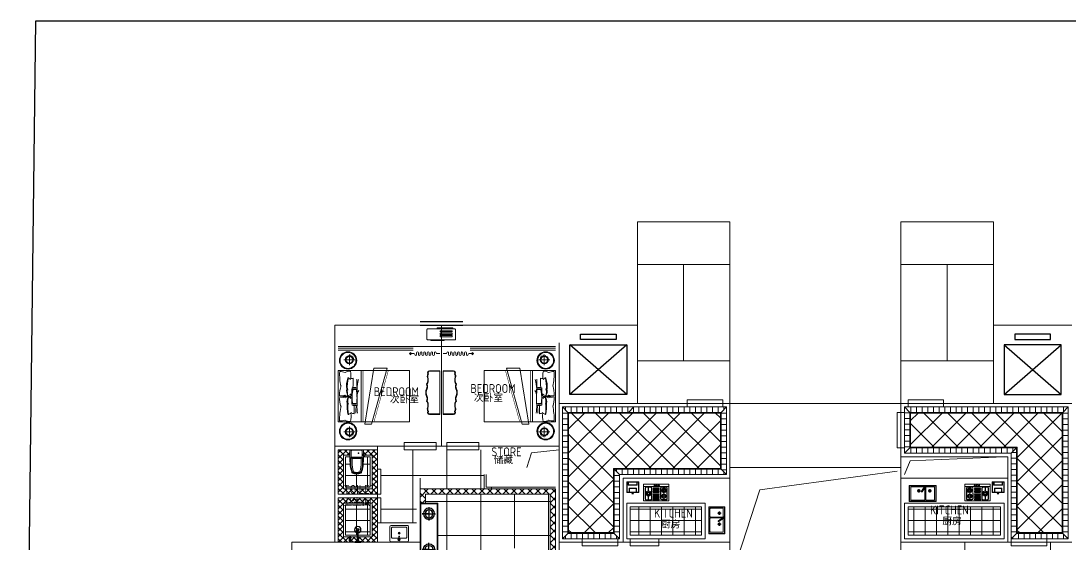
# Model space of a CAD drawing. Extents: x 25752 to 73233, y 27827 to 61602.
# Drawn here: x 25752 to 55211, y 46907 to 61602 of the extents above; entities that cross this region are included whole.
import ezdxf

# ---------------------------------------------------------------- set-up
doc = ezdxf.new("R2010")
doc.units = 0
doc.header["$LTSCALE"] = 1000
doc.header["$MEASUREMENT"] = 0
doc.linetypes.add('DASH', pattern=[0.35, 0.25, -0.1])
for name, color, linetype, lineweight in [('DOTE', 1, 'Continuous', 5), ('五金', 136, 'Continuous', 9), ('家具', 34, 'Continuous', 9), ('洁具', 8, 'Continuous', 9), ('看线', 5, 'Continuous', 9), ('移动家具', 41, 'Continuous', 9), ('配景图块－家具立面', 252, 'Continuous', 9), ('铺地', 8, 'Continuous', 5), ('陈设', 31, 'Continuous', 5)]:
    doc.layers.add(name, color=color, linetype=linetype, lineweight=lineweight)
for name, color, linetype in [('FUR', 4, 'Continuous'), ('PUB_TEXT', 7, 'Continuous'), ('STAIR', 2, 'Continuous'), ('WINDOW', 4, 'Continuous'), ('栏杆', 55, 'Continuous'), ('窗帘', 8, 'Continuous')]:
    doc.layers.add(name, color=color, linetype=linetype)
doc.styles.get("Standard").update_dxf_attribs({"font": 'gbenor.shx', "bigfont": 'gbcbig.shx'})
pattern_1 = [(90, (-111833.44, -15935.22), (-317.5, 3e-14), []), (180, (-111833.44, -15935.22), (-3e-14, -317.5), [])]
pattern_2 = [(45, (-111833.44, -15935.22), (-78.57724, 78.57724), []), (135, (-111833.44, -15935.22), (-78.57724, -78.57724), [])]
pattern_3 = [(180, (-111833.44, 27250.66), (-1e-14, -158.75), [])]

# ---------------------------------------------------------------- blocks, each defined once
blk = doc.blocks.new('sdfsdf')
at = {"layer": '移动家具'}
for p, q in [((16786, -29787), (16786, -29337)), ((16786, -29337), (17543, -29337)), ((17543, -29337), (17543, -29787)), ((17543, -29787), (16786, -29787))]:
    blk.add_line(p, q, dxfattribs=at)
at = {"layer": '移动家具', "color": 251}
for p, q in [((16796, -29777), (16796, -29347)), ((16796, -29347), (17533, -29347)), ((16827, -29394), (16827, -29737)), ((17059, -29379), (16842, -29379)), ((16964, -29539), (16964, -29439)), ((17074, -29737), (17074, -29394)), ((17101, -29361), (17080, -29376)), ((17080, -29376), (17176, -29514)), ((17097, -29394), (17097, -29737)), ((17198, -29499), (17101, -29361)), ((17481, -29379), (17112, -29379)), ((17272, -29539), (17272, -29439)), ((17496, -29737), (17496, -29394)), ((17533, -29347), (17533, -29777)), ((16842, -29752), (17059, -29752)), ((17012, -29488), (16916, -29488)), ((17112, -29752), (17481, -29752)), ((17321, -29488), (17225, -29488)), ((17533, -29777), (16796, -29777))]:
    blk.add_line(p, q, dxfattribs=at)
for centre, radius in [((16964, -29488), 36.1), ((17272, -29488), 36.1), ((16964, -29488), 27.1), ((17272, -29488), 27.1)]:
    blk.add_circle(centre, radius, dxfattribs=at)
for centre, radius, start, end in [((16842, -29394), 15, 90, 180), ((17059, -29394), 15, 0, 90), ((17091, -29368), 21.7, 342.6068, 267.3353), ((17112, -29394), 15, 90, 180), ((17481, -29394), 15, 0, 90), ((16842, -29737), 15, 180, 270), ((17059, -29737), 15, 270, 0), ((17112, -29737), 15, 180, 270), ((17187, -29507), 13.3, 214.971, 34.971), ((17481, -29737), 15, 270, 0)]:
    blk.add_arc(centre, radius, start, end, dxfattribs=at)
blk = doc.blocks.new('A$C1BE601A8')
at = {"layer": '移动家具'}
blk.add_blockref('sdfsdf', (-16786, 29787), dxfattribs=at)
blk = doc.blocks.new('ddfdf')
at = {"layer": '移动家具'}
for p, q in [((15801, -30110), (15801, -30822)), ((16261, -30111), (15801, -30110)), ((16271, -30121), (16271, -30812)), ((15801, -30822), (16261, -30822))]:
    blk.add_line(p, q, dxfattribs=at)
at = {"layer": '移动家具', "color": 251}
for p, q in [((15826, -30314), (15826, -30189)), ((15829, -30248), (15829, -30252)), ((15947, -30248), (15829, -30248)), ((15829, -30252), (15947, -30252)), ((15834, -30314), (15834, -30189)), ((15856, -30159), (16163, -30159)), ((15856, -30167), (16163, -30167)), ((16163, -30337), (15856, -30336)), ((15947, -30252), (15947, -30248)), ((15952, -30159), (15957, -30157)), ((15968, -30208), (15952, -30159)), ((15968, -30295), (15952, -30344)), ((15957, -30157), (15973, -30206)), ((15957, -30346), (15973, -30297)), ((15973, -30206), (15968, -30208)), ((15973, -30297), (15968, -30295)), ((16062, -30157), (16046, -30206)), ((16046, -30206), (16051, -30208)), ((16046, -30297), (16051, -30295)), ((16062, -30346), (16046, -30297)), ((16051, -30208), (16067, -30159)), ((16051, -30295), (16067, -30344)), ((16067, -30159), (16062, -30157)), ((16072, -30252), (16072, -30248)), ((16072, -30248), (16190, -30248)), ((16190, -30253), (16072, -30252)), ((16185, -30189), (16185, -30315)), ((16190, -30248), (16190, -30253)), ((16193, -30189), (16193, -30315)), ((16201, -30822), (16202, -30111)), ((15831, -30750), (15831, -30624)), ((15832, -30556), (15832, -30379)), ((15832, -30379), (15849, -30379)), ((15849, -30556), (15832, -30556)), ((15839, -30750), (15839, -30624)), ((15849, -30379), (15849, -30556)), ((16163, -30345), (15856, -30344)), ((15861, -30594), (16167, -30595)), ((15861, -30602), (16167, -30603)), ((15878, -30556), (15878, -30380)), ((15878, -30380), (15894, -30380)), ((15894, -30556), (15878, -30556)), ((15894, -30380), (15894, -30556)), ((15923, -30556), (15923, -30380)), ((15923, -30380), (15940, -30380)), ((15940, -30556), (15923, -30556)), ((15937, -30595), (15937, -30654)), ((15942, -30595), (15937, -30595)), ((15940, -30380), (15940, -30556)), ((15942, -30654), (15942, -30595)), ((15952, -30344), (15957, -30346)), ((15968, -30556), (15968, -30380)), ((15968, -30380), (15985, -30380)), ((15985, -30556), (15968, -30556)), ((15985, -30380), (15985, -30556)), ((16014, -30556), (16014, -30380)), ((16014, -30380), (16030, -30380)), ((16030, -30556), (16014, -30556)), ((16030, -30380), (16030, -30556)), ((16059, -30556), (16059, -30380)), ((16059, -30380), (16076, -30380)), ((16076, -30556), (16059, -30556)), ((16067, -30344), (16062, -30346)), ((16076, -30380), (16076, -30556)), ((16095, -30595), (16095, -30654)), ((16099, -30595), (16095, -30595)), ((16099, -30654), (16099, -30595)), ((16104, -30556), (16104, -30380)), ((16104, -30380), (16121, -30380)), ((16121, -30556), (16104, -30556)), ((16121, -30380), (16121, -30556)), ((16150, -30556), (16150, -30380)), ((16150, -30380), (16166, -30380)), ((16166, -30556), (16150, -30556)), ((16166, -30380), (16166, -30556)), ((16189, -30625), (16189, -30750)), ((16197, -30625), (16197, -30750)), ((15829, -30682), (15829, -30686)), ((15904, -30682), (15829, -30682)), ((15829, -30686), (15904, -30686)), ((16167, -30772), (15861, -30772)), ((16167, -30780), (15861, -30780)), ((15904, -30686), (15904, -30682)), ((15937, -30654), (15942, -30654)), ((15937, -30780), (15937, -30720)), ((15937, -30720), (15942, -30720)), ((15942, -30780), (15937, -30780)), ((15942, -30720), (15942, -30780)), ((15968, -30684), (15968, -30688)), ((16063, -30684), (15968, -30684)), ((15968, -30688), (16063, -30688)), ((16063, -30688), (16063, -30684)), ((16095, -30654), (16099, -30654)), ((16095, -30780), (16095, -30720)), ((16095, -30720), (16099, -30720)), ((16099, -30780), (16095, -30780)), ((16099, -30720), (16099, -30780)), ((16126, -30690), (16126, -30685)), ((16126, -30685), (16199, -30685)), ((16199, -30690), (16126, -30690)), ((16199, -30685), (16199, -30690))]:
    blk.add_line(p, q, dxfattribs=at)
for centre, radius in [((16013, -30253), 70.1), ((16013, -30253), 47.3), ((16013, -30253), 41.8), ((16013, -30253), 25.3), ((15936, -30685), 63.7), ((16096, -30687), 63.7), ((16235, -30426), 16.2), ((16238, -30542), 16.2), ((16240, -30485), 16.2), ((15936, -30685), 43), ((15936, -30685), 38), ((15936, -30685), 23), ((16096, -30687), 43), ((16096, -30687), 38), ((16096, -30687), 23)]:
    blk.add_circle(centre, radius, dxfattribs=at)
for centre, radius, start, end in [((15856, -30189), 30, 89.961, 179.961), ((15856, -30314), 30, 179.961, 269.961), ((15856, -30189), 22, 89.961, 179.961), ((15856, -30314), 22, 179.961, 269.961), ((16163, -30189), 30, 359.961, 89.961), ((16163, -30189), 22, 359.961, 89.961), ((16163, -30315), 30, 269.961, 359.961), ((16163, -30315), 22, 269.961, 359.961), ((15861, -30624), 30, 89.961, 179.961), ((15861, -30624), 22, 89.961, 179.961), ((16167, -30625), 30, 359.961, 89.961), ((16167, -30625), 22, 359.961, 89.961), ((15861, -30750), 30, 179.961, 269.961), ((15861, -30750), 22, 179.961, 269.961), ((16167, -30750), 30, 269.961, 359.961), ((16167, -30750), 22, 269.961, 359.961)]:
    blk.add_arc(centre, radius, start, end, dxfattribs=at)
at = {"layer": '移动家具'}
for centre, start, end in [((16261, -30121), 0, 89.961), ((16261, -30812), 269.961, 0)]:
    blk.add_arc(centre, 10, start, end, dxfattribs=at)
blk = doc.blocks.new('gui-13')
at = {"layer": '陈设', "color": 31}
for p, q in [((-851, 0), (851, 0)), ((-851, 0), (-851, -395)), ((851, 0), (851, -395))]:
    blk.add_line(p, q, dxfattribs=at)
at = {"layer": '陈设', "color": 8}
for p, q in [((-832, 0), (-832, -392)), ((832, 0), (832, -392))]:
    blk.add_line(p, q, dxfattribs=at)
at = {"layer": '陈设', "color": 31}
for centre, radius, start, end in [((-775, -395), 76, 179.9775, 297.9622), ((775, -395), 76, 242.0378, 0.0225), ((-638, -249), 236, 244.7424, 281.4576), ((-497, -771), 306, 72.2765, 108.0394), ((-461, -733), 260, 59.0009, 77.1514), ((-242, -728), 234, 67.5902, 111.3737), ((0, -176), 369, 245.4498, 294.5502), ((242, -728), 234, 68.6263, 112.4098), ((461, -733), 260, 102.8486, 120.9991), ((497, -771), 306, 71.9606, 107.7235), ((638, -249), 236, 258.5424, 295.2576)]:
    blk.add_arc(centre, radius, start, end, dxfattribs=at)
at = {"layer": '陈设', "color": 8}
for centre, radius, start, end in [((-772, -388), 60.9, 183.3748, 301.4929), ((772, -388), 60.9, 238.5071, 356.6252), ((-633, -232), 234, 242.9417, 289.8548), ((-491, -713), 268, 73.9479, 103.6165), ((-491, -796), 349, 61.2124, 77.7108), ((-237, -743), 267, 70.8722, 108.6815), ((0, -177), 348, 244.4926, 295.5074), ((237, -743), 267, 71.3185, 109.1278), ((491, -796), 349, 102.2892, 118.7876), ((491, -713), 268, 76.3835, 106.0521), ((633, -232), 234, 250.1452, 297.0583)]:
    blk.add_arc(centre, radius, start, end, dxfattribs=at)
blk = doc.blocks.new('bed-03')
at = {"layer": '陈设'}
h = blk.add_hatch(dxfattribs=at)
h.set_pattern_fill('DOTS', color=8, scale=157.35808, style=0)
h.set_pattern_definition([(360, (4699.224, 22464.162), (4.91744, 9.83488), [0, -9.83488])])
h.paths.add_polyline_path([(193, 1512, -0.023158), (198, 1538, 0.017447), (-183, 1538, -0.030336), (-177, 1500, -0.109684)])
h.paths.add_polyline_path([(-178, 1428, -0.021039), (-183, 1402, 0.024893), (201, 1402, -0.013485), (197, 1417, -0.065247)])
at = {"layer": '陈设', "linetype": 'Continuous'}
blk.add_line((-686, 1295), (686, 1295), dxfattribs=at)
for points in [[(-686, 1905), (686, 1905), (686, 0), (-686, 0)], [(749, 1194), (-749, 952), (-749, 597), (749, 1016)]]:
    blk.add_lwpolyline(points, close=True, dxfattribs=at)
at = {"layer": '陈设', "linetype": 'Continuous', "const_width": 12.7}
for points in [[(-686, 1245), (686, 1245)], [(686, 952), (-673, 572)]]:
    blk.add_lwpolyline(points, dxfattribs=at)
at = {"layer": '陈设'}
for centre, radius, start, end in [((-433, 1598), 233, 148.8581, 184.0582), ((-578, 291), 1577, 78.5156, 92.9188), ((-128, 1882), 530, 181.6825, 197.8912), ((-269, 1008), 676, 83.2076, 108.3828), ((-20, 992), 879, 89.2675, 107.4919), ((-145, 1376), 306, 66.5683, 98.3603), ((-519, 1679), 523, 21.5018, 21.5201), ((-291, 1827), 286, 337.2889, 8.8361), ((-317, 1592), 324, 357.369, 24.7777), ((-519, 1679), 523, 356.0004, 12.1973), ((389, 1722), 379, 164.5703, 191.4452), ((245, 1598), 233, 148.8581, 184.0582), ((72, 1197), 671, 72.3651, 94.4568), ((550, 1882), 530, 181.6825, 197.8912), ((642, 21), 1850, 89.478, 102.0362), ((376, 1827), 286, 337.2889, 8.8361), ((350, 1592), 324, 357.369, 24.7777), ((-535, 2096), 531, 255.7481, 277.4284), ((-261, 727), 936, 85.1839, 104.0659), ((-286, 1732), 223, 209.7436, 223.8649), ((-210, 1488), 269, 157.3548, 175.9945), ((-382, 2845), 1342, 265.8786, 276.547), ((-357, 205), 1207, 83.4434, 94.8204), ((-172, 491), 913, 91.596, 107.1373), ((-81, 1470), 154, 154.4631, 205.5422), ((10, -3914), 5456, 87.5887, 92.4113), ((-614, 1470), 400, 350.4535, 9.5517), ((10, 5250), 3853, 266.5849, 273.4151), ((-213, 1659), 31.4, 2.7829, 33.2561), ((-493, 1470), 318, 347.5472, 12.5216), ((-131, 1271), 392, 72.5524, 97.4008), ((-193, 1640), 22.8, 354.4356, 61.5699), ((-128, 1649), 108, 307.6078, 352.448), ((-202, 1492), 170, 16.7376, 28.0911), ((-134, 2173), 612, 277.9195, 283.3198), ((143, 2096), 531, 255.7481, 259.991), ((148, 1363), 289, 81.3722, 115.4497), ((142, 1474), 198, 77.5527, 124.2605), ((226, 1721), 223, 209.7436, 223.8649), ((302, 1477), 269, 157.3548, 166.0422), ((262, 741), 929, 76.6167, 94.8117), ((160, 1647), 31.4, 2.7829, 33.2561), ((476, 1476), 285, 167.2311, 195.1765), ((280, 459), 1193, 80.0193, 94.2479), ((181, 1629), 22.8, 354.4356, 61.5699), ((686, 1470), 451, 171.5378, 188.423), ((92, 1470), 162, 335.8355, 24.1253), ((283, 412), 993, 79.9799, 92.5011), ((395, 834), 600, 84.8223, 104.6438), ((341, 3294), 1818, 267.2336, 274.0016), ((373, 1638), 108, 307.6078, 352.448), ((298, 1481), 170, 359.9316, 28.0911), ((533, 2173), 612, 262.5954, 283.3198), ((-29, 1207), 192, 95.5759, 129.5349)]:
    blk.add_arc(centre, radius, start, end, dxfattribs=at)
at = {"layer": '陈设', "color": 8}
for centre, radius, start, end in [((-614, 1470), 404, 350.4535, 9.5517), ((-493, 1470), 314, 347.5472, 12.5216), ((476, 1476), 282, 167.2311, 195.1765), ((686, 1470), 455, 171.5378, 188.423)]:
    blk.add_arc(centre, radius, start, end, dxfattribs=at)
at = {"layer": '陈设'}
for points in [[(-482, 1649), (-489, 1638), (-486, 1630), (-479, 1621)], [(-23, 1657), (-14, 1651), (-16, 1641), (-21, 1635)], [(30, 1638), (23, 1627), (26, 1619), (33, 1610)], [(477, 1646), (486, 1639), (485, 1630), (480, 1624)]]:
    blk.add_spline(points, degree=3, dxfattribs=at)
blk = doc.blocks.new('nighttable-03')
at = {"layer": '陈设'}
for p, q in [((-189, 0), (189, 0)), ((0, -193), (0, 193))]:
    blk.add_line(p, q, dxfattribs=at)
at = {"layer": '陈设', "color": 8}
for p, q in [((-57, 103), (-57, 103)), ((-49, 119), (-49, 119)), ((-33, 119), (-33, 119)), ((-25, 135), (-25, 135)), ((-17, 119), (-17, 119)), ((-9, 135), (-9, 135)), ((-1, 151), (-1, 151)), ((-1, 119), (-1, 119)), ((7, 135), (7, 135)), ((15, 151), (15, 151)), ((15, 119), (15, 119)), ((23, 135), (23, 135)), ((31, 151), (31, 151)), ((31, 119), (31, 119)), ((39, 135), (39, 135)), ((47, 151), (47, 151)), ((47, 119), (47, 119)), ((55, 135), (55, 135)), ((62, 151), (62, 151)), ((62, 119), (62, 119)), ((70, 135), (70, 135)), ((70, 103), (70, 103)), ((78, 151), (78, 151)), ((78, 119), (78, 119)), ((86, 135), (86, 135)), ((86, 103), (86, 103)), ((94, 151), (94, 151)), ((94, 119), (94, 119)), ((94, 87), (94, 87)), ((102, 135), (102, 135)), ((102, 103), (102, 103)), ((102, 71), (102, 71)), ((110, 119), (110, 119)), ((110, 87), (110, 87)), ((110, 56), (110, 56)), ((118, 135), (118, 135)), ((118, 103), (118, 103)), ((118, 71), (118, 71)), ((118, 40), (118, 40)), ((126, 119), (126, 119)), ((126, 87), (126, 87)), ((126, 56), (126, 56)), ((126, 24), (126, 24)), ((134, 103), (134, 103)), ((134, 71), (134, 71)), ((134, 40), (134, 40)), ((134, 8), (134, 8)), ((142, 87), (142, 87)), ((142, 56), (142, 56)), ((142, 24), (142, 24)), ((150, 103), (150, 103)), ((150, 71), (150, 71)), ((150, 40), (150, 40)), ((150, 8), (150, 8)), ((158, 87), (158, 87)), ((158, 56), (158, 56)), ((158, 24), (158, 24)), ((166, 71), (166, 71)), ((166, 40), (166, 40)), ((166, 8), (166, 8)), ((174, 56), (174, 56)), ((174, 24), (174, 24)), ((62, -103), (62, -103)), ((86, -87), (86, -87)), ((102, -87), (102, -87)), ((110, -71), (110, -71)), ((118, -56), (118, -56)), ((126, -8), (126, -8)), ((126, -40), (126, -40)), ((126, -71), (126, -71)), ((134, -24), (134, -24)), ((134, -56), (134, -56)), ((142, -8), (142, -8)), ((142, -40), (142, -40)), ((150, -24), (150, -24)), ((150, -56), (150, -56)), ((158, -8), (158, -8)), ((158, -40), (158, -40)), ((166, -24), (166, -24)), ((174, -8), (174, -8))]:
    blk.add_line(p, q, dxfattribs=at)
at = {"layer": '陈设'}
for centre, radius in [((-19, -47), 305), ((4, 0), 142)]:
    blk.add_circle(centre, radius, dxfattribs=at)
at = {"layer": '陈设', "color": 8}
for centre, radius in [((-19, -47), 279), ((4, 0), 117)]:
    blk.add_circle(centre, radius, dxfattribs=at)
blk = doc.blocks.new('dfdsf')
at = {"layer": '家具'}
for p, q in [((-6119, -27345), (-6119, -27726)), ((-5626, -27307), (-6081, -27307)), ((-5588, -27726), (-5588, -27345)), ((-6081, -27765), (-5626, -27765))]:
    blk.add_line(p, q, dxfattribs=at)
at = {"layer": '家具', "color": 8}
for p, q in [((-5872, -27364), (-5886, -27364)), ((-5867, -27351), (-5876, -27341)), ((-5867, -27377), (-5876, -27387)), ((-5870, -27392), (-5866, -27466)), ((-5854, -27345), (-5854, -27332)), ((-5854, -27383), (-5854, -27396)), ((-5837, -27392), (-5841, -27466)), ((-5831, -27341), (-5840, -27350)), ((-5831, -27387), (-5840, -27377)), ((-5835, -27364), (-5821, -27364)), ((-6068, -27695), (-6068, -27428)), ((-6049, -27409), (-5869, -27409)), ((-5866, -27466), (-5841, -27466)), ((-5838, -27409), (-5658, -27409)), ((-5639, -27428), (-5639, -27695)), ((-5658, -27714), (-6049, -27714))]:
    blk.add_line(p, q, dxfattribs=at)
for centre, radius in [((-5854, -27364), 32.3), ((-5854, -27364), 18.8), ((-5855, -27549), 25.4), ((-5855, -27549), 16)]:
    blk.add_circle(centre, radius, dxfattribs=at)
at = {"layer": '家具'}
for centre, start, end in [((-6081, -27345), 90, 180), ((-5626, -27345), 0, 90), ((-6081, -27726), 180, 270), ((-5626, -27726), 270, 0)]:
    blk.add_arc(centre, 38.1, start, end, dxfattribs=at)
at = {"layer": '家具', "color": 8}
for centre, start, end in [((-6049, -27428), 90, 180), ((-5658, -27428), 0, 90), ((-6049, -27695), 180, 270), ((-5658, -27695), 270, 0)]:
    blk.add_arc(centre, 19.1, start, end, dxfattribs=at)
blk = doc.blocks.new('A$C37A63D83')
at = {"layer": '家具', "color": 8}
for p, q in [((152, 636), (128, 636)), ((136, 660), (323, 660)), ((229, 660), (136, 660)), ((162, 636), (152, 636)), ((162, 636), (229, 636)), ((297, 636), (229, 636)), ((297, 636), (307, 636)), ((307, 636), (331, 636)), ((49, 230), (49, 316)), ((99, 250), (99, 356)), ((360, 250), (360, 356)), ((38, 172), (42, 172)), ((38, 118), (42, 118)), ((40, 153), (40, 162)), ((40, 137), (40, 146)), ((40, 121), (40, 130)), ((49, 230), (229, 230)), ((49, 230), (91, 212)), ((49, 125), (49, 165)), ((54, 279), (54, 280)), ((63, 275), (58, 275)), ((63, 253), (63, 275)), ((76, 36), (76, 198)), ((81, 235), (229, 235)), ((91, 212), (229, 212)), ((99, 221), (229, 221)), ((229, 14), (99, 14)), ((229, 247), (103, 247)), ((111, 247), (229, 247)), ((229, 247), (356, 247)), ((348, 247), (229, 247)), ((378, 235), (229, 235)), ((409, 230), (229, 230)), ((360, 221), (229, 221)), ((368, 212), (229, 212)), ((229, 14), (360, 14)), ((409, 230), (368, 212)), ((382, 36), (382, 198)), ((396, 253), (396, 275)), ((396, 275), (400, 275))]:
    blk.add_line(p, q, dxfattribs=at)
at = {"layer": '家具'}
for p, q in [((409, 230), (409, 316)), ((0, 125), (0, 165)), ((38, 172), (7, 172)), ((38, 118), (7, 118)), ((40, 170), (40, 275)), ((40, 23), (40, 122)), ((229, 0), (63, 0)), ((229, 0), (396, 0)), ((405, 279), (405, 280)), ((418, 23), (418, 275))]:
    blk.add_line(p, q, dxfattribs=at)
at = {"layer": '家具', "color": 8}
blk.add_circle((176, 95), 11.4, dxfattribs=at)
at = {"layer": '家具'}
for centre, radius, start, end in [((979, 321), 939, 160.4627, 171.8238), ((107, 630), 13.5, 147.2649, 160.4629), ((159, 597), 75.7, 123.7473, 147.2649), ((217, 423), 257, 87.121, 112.8427), ((242, 423), 257, 67.1573, 92.879), ((300, 597), 75.7, 32.7351, 56.2527), ((346, 630), 13.5, 21.3401, 45.0457), ((352, 630), 13.5, 19.5371, 32.7351), ((-520, 321), 939, 8.1773, 19.5371), ((7035, 15), 7000, 176.3999, 177.8752), ((-6576, 15), 7000, 2.1248, 3.6001), ((7, 165), 7.2, 90, 180), ((7, 125), 7.2, 180, 270), ((63, 23), 22.5, 180, 270), ((396, 23), 22.5, 270, 0)]:
    blk.add_arc(centre, radius, start, end, dxfattribs=at)
at = {"layer": '家具', "color": 8}
for centre, radius, start, end in [((824, 353), 776, 158.6599, 172.4763), ((942, 340), 881, 161.7059, 184.2897), ((933, 353), 834, 161.5027, 179.8181), ((113, 630), 13.5, 134.9543, 158.6599), ((347, 396), 344, 131.9223, 134.9543), ((130, 611), 25.3, 94.6124, 166.2529), ((138, 626), 34, 87.4207, 128.0687), ((159, 612), 18, 109.1813, 161.5027), ((214, 386), 250, 86.5925, 104.1516), ((245, 386), 250, 75.8484, 93.4075), ((300, 612), 18, 18.4973, 70.8187), ((-474, 353), 834, 0.1819, 18.4973), ((321, 626), 34, 51.9313, 92.5793), ((329, 611), 25.3, 13.7471, 85.3876), ((112, 396), 344, 45.0457, 48.0777), ((-483, 340), 881, 355.7103, 18.2941), ((-365, 353), 776, 7.5237, 21.3401), ((545, 367), 499, 169.8851, 189.9823), ((-86, 367), 499, 350.0177, 10.1149), ((42, 165), 7.2, 0, 90), ((42, 125), 7.2, 270, 0), ((58, 279), 4.5, 180, 270), ((81, 253), 18, 180, 270), ((99, 198), 22.5, 90, 180), ((99, 36), 22.5, 180, 270), ((103, 250), 3.6, 180, 270), ((356, 250), 3.6, 270, 0), ((360, 198), 22.5, 0, 90), ((360, 36), 22.5, 270, 0), ((378, 253), 18, 270, 0), ((400, 279), 4.5, 270, 0)]:
    blk.add_arc(centre, radius, start, end, dxfattribs=at)
blk = doc.blocks.new('A$C6EA5130D')
at = {"layer": '五金', "lineweight": -3}
for p, q in [((85, 353), (85, 30)), ((95, 30), (95, 353)), ((68, 25), (68, 15)), ((111, 25), (111, 15)), ((291, 38), (291, 113)), ((321, 60), (291, 60)), ((321, 38), (321, 113))]:
    blk.add_line(p, q, dxfattribs=at)
at = {"layer": '五金', "color": 8}
for p, q in [((75, 22), (75, 15)), ((105, 25), (105, 15))]:
    blk.add_line(p, q, dxfattribs=at)
at = {"layer": '五金', "lineweight": -3}
for points in [[(175, 0), (5, 0), (5, 10), (34, 15), (80, 15)], [(62, 46), (52, 46), (52, 50), (62, 50)], [(75, 25), (62, 25), (62, 70), (85, 70)], [(95, 70), (118, 70), (118, 25), (105, 25)], [(100, 15), (145, 15), (175, 10), (175, 0)], [(118, 50), (128, 50), (128, 46), (118, 46)], [(294, 29), (294, 0), (317, 0), (317, 29)]]:
    blk.add_lwpolyline(points, dxfattribs=at)
for points in [[(59, 0), (59, 10), (121, 10), (121, 0)], [(261, 0), (261, 10), (205, 10), (205, 0)]]:
    blk.add_lwpolyline(points, close=True, dxfattribs=at)
at = {"layer": '五金', "color": 8}
for points in [[(80, 22), (75, 22), (75, 50), (85, 50)], [(95, 50), (105, 50), (105, 22), (100, 22)]]:
    blk.add_lwpolyline(points, dxfattribs=at)
blk.add_lwpolyline([(80, 10), (80, 30), (100, 30), (100, 10)], close=True, dxfattribs=at)
at = {"layer": '五金', "lineweight": -3}
blk.add_circle((90, 353), 89.5, dxfattribs=at)
at = {"layer": '五金', "color": 8}
for centre, radius in [((90, 353), 5), ((306, 87), 15), ((306, 38), 15)]:
    blk.add_circle(centre, radius, dxfattribs=at)
for centre, radius, start, end in [((90, 353), 35, 278.2132, 261.7868), ((90, 353), 9, 303.749, 236.251), ((306, 87), 17, 331.9275, 208.0725), ((306, 38), 17, 151.9275, 226.6641), ((306, 38), 17, 313.3359, 28.0725)]:
    blk.add_arc(centre, radius, start, end, dxfattribs=at)
at = {"layer": '五金', "lineweight": -3}
for centre, start, end in [((274, 107), 19.6733, 73.5819), ((337, 107), 106.4181, 160.3267)]:
    blk.add_arc(centre, 17.7, start, end, dxfattribs=at)
at = {"layer": '五金', "lineweight": -3, "extrusion": (0, 0, -1)}
for centre, major_axis, ratio, start_param, end_param in [((306, 136), (33.6, 0), 0.612909, 2.761972, 6.662806), ((306, 126), (-31.4, 0), 0.47884, -1.072899, 4.214492)]:
    blk.add_ellipse(centre, major_axis=major_axis, ratio=ratio, start_param=start_param, end_param=end_param, dxfattribs=at)
blk = doc.blocks.new('A$C075D5F9D')
at = {"layer": '五金', "extrusion": (0, 0, -1), "zscale": -1, "rotation": 270.0000000133402}
blk.add_blockref('A$C6EA5130D', (-443, 339), dxfattribs=at)
blk = doc.blocks.new('A$C22C26080')
at = {"color": 4}
for p, q in [((300, 600), (300, 0)), ((300, 300), (300, 600)), ((0, 300), (600, 300))]:
    blk.add_line(p, q, dxfattribs=at)
for radius in [252, 177]:
    blk.add_circle((300, 300), radius, dxfattribs=at)
blk = doc.blocks.new('ryqe')
at = {"layer": '铺地'}
for points in [[(149075, 71238), (150675, 71238), (150675, 70738), (149075, 70738)], [(149095, 71218), (150655, 71218), (150655, 70758), (149095, 70758)]]:
    blk.add_lwpolyline(points, close=True, dxfattribs=at)
at = {"layer": 'FUR', "color": 4, "yscale": 0.6220799999937299, "zscale": 0.62208}
for p, xscale in [((149188, 70804), 0.6220800000155577), ((150561, 70804), -0.6220800000010058)]:
    blk.add_blockref('A$C22C26080', p, dxfattribs=dict(at, xscale=xscale))
blk = doc.blocks.new('A$C4EB5717C')
at = {"layer": '家具', "color": 8}
for p, q in [((520, 110), (520, 120)), ((883, 100), (530, 100)), ((893, 120), (893, 110))]:
    blk.add_line(p, q, dxfattribs=at)
at = {"layer": '家具'}
blk.add_lwpolyline([(220, 120), (980, 120, 0.414214), (1000, 140), (1000, 410, 0.414214), (980, 430), (220, 430, 0.414214), (200, 410), (200, 140, 0.414214)], format="xyb", close=True, dxfattribs=at)
at = {"layer": '家具', "color": 8}
for points in [[(269, 459), (709, 459), (709, 444), (269, 444)], [(290, 372), (626, 372), (626, 343), (290, 343)], [(290, 306), (626, 306), (626, 277), (290, 277)], [(290, 240), (626, 240), (626, 211), (290, 211)]]:
    blk.add_lwpolyline(points, close=True, dxfattribs=at)
for centre, start, end in [((530, 110), 180, 270), ((883, 110), 270, 0)]:
    blk.add_arc(centre, 10, start, end, dxfattribs=at)
blk = doc.blocks.new('A$C50400A6F')
at = {"layer": '家具'}
blk.add_hatch(color=256, dxfattribs=at).paths.add_polyline_path([(815, 15), (815, 85), (850, 50)])
for p, q in [((0, 50), (75, 50)), ((100, 25), (100, 25)), ((150, 25), (150, 75)), ((200, 25), (200, 75)), ((250, 25), (250, 75)), ((300, 25), (300, 75)), ((350, 25), (350, 75)), ((400, 25), (400, 75)), ((450, 25), (450, 75)), ((500, 25), (500, 75)), ((550, 25), (550, 75)), ((600, 25), (600, 75)), ((650, 25), (650, 75)), ((700, 75), (700, 75)), ((725, 50), (815, 50)), ((850, 50), (815, 85)), ((815, 15), (815, 85)), ((850, 50), (815, 15))]:
    blk.add_line(p, q, dxfattribs=at)
for centre, start, end in [((75, 25), 0, 90), ((125, 25), 180, 0), ((175, 75), 0, 180), ((225, 25), 180, 0), ((275, 75), 0, 180), ((325, 25), 180, 0), ((375, 75), 0, 180), ((425, 25), 180, 0), ((475, 75), 0, 180), ((525, 25), 180, 0), ((575, 75), 0, 180), ((625, 25), 180, 0), ((675, 75), 0, 180), ((725, 75), 180, 270)]:
    blk.add_arc(centre, 25, start, end, dxfattribs=at)
blk = doc.blocks.new('A$C3F2D231D')
at = {"layer": '家具', "rotation": 180}
blk.add_blockref('A$C50400A6F', (2046, 202), dxfattribs=at)
blk = doc.blocks.new('PWII24')
blk.add_hatch(color=256).paths.add_polyline_path([(146, -39), (170, -15), (194, -39)])
at = {"linetype": 'DASH'}
for p, q in [((0, 0), (0, 35)), ((85, 0), (255, 0))]:
    blk.add_line(p, q, dxfattribs=at)
for p, q in [((10, 20), (10, 280)), ((10, 20), (10, 35)), ((20, 290), (320, 290)), ((45, 214), (45, 290)), ((55, 224), (55, 290)), ((285, 204), (55, 204)), ((275, 214), (65, 214)), ((65, 111), (65, 10)), ((265, 121), (75, 121)), ((75, 101), (75, 10)), ((255, 111), (85, 111)), ((85, 10), (85, 0)), ((255, 10), (255, 0)), ((320, 10), (255, 10)), ((265, 101), (265, 10)), ((275, 111), (275, 10)), ((285, 224), (285, 290)), ((295, 214), (295, 290)), ((330, 280), (330, 20))]:
    blk.add_line(p, q)
for points in [[(0, 0), (0, 300), (340, 300), (340, 0)], [(85, 0), (0, 0), (0, 35)], [(85, 10), (20, 10)], [(340, 0), (255, 0)]]:
    blk.add_lwpolyline(points)
blk.add_lwpolyline([(255, 10), (85, 10)], dxfattribs=at)
blk.add_lwpolyline([(146, -39), (170, -15), (194, -39)], close=True)
for centre, start, end in [((20, 280), 90, 180), ((20, 20), 180, 270), ((55, 214), 180, 270), ((65, 224), 180, 270), ((75, 111), 90, 180), ((85, 101), 90, 180), ((255, 101), 360, 90), ((265, 111), 360, 90), ((275, 224), 270, 0), ((285, 214), 270, 0), ((320, 280), 0, 90), ((320, 20), 270, 0)]:
    blk.add_arc(centre, 10, start, end)

msp = doc.modelspace()

# ---------------------------------------------------------------- hatches: boundary and pattern name
at = {"layer": '铺地'}
h = msp.add_hatch(dxfattribs=at)
h.set_pattern_fill('ANSI31', color=256, scale=100, angle=45, style=0)
h.set_pattern_definition([(90, (-111833.44, -15935.22), (-158.75, 1e-14), [])])
h.paths.add_polyline_path([(42561, 47057), (40961, 47057), (41111, 47207), (42411, 47207)])
h.paths.add_polyline_path([(41111, 50607), (42811, 50607), (42961, 50757), (40961, 50757)])
h.paths.add_polyline_path([(42961, 50757), (45561, 50757), (45411, 50607), (42811, 50607)])
h.paths.add_polyline_path([(45561, 48857), (42561, 48857), (42411, 49007), (45411, 49007)])
h = msp.add_hatch(dxfattribs=at)
h.set_pattern_fill('ANSI31', color=256, scale=100, angle=135, style=0)
h.set_pattern_definition([(180, (-111833.44, -15935.22), (-1e-14, -158.75), [])])
h.paths.add_polyline_path([(40961, 50757), (41111, 50607), (41111, 47207), (40961, 47057)])
h.paths.add_polyline_path([(45411, 50607), (45561, 50757), (45561, 48857), (45411, 49007)])
h.paths.add_polyline_path([(42561, 47057), (42411, 47207), (42411, 49007), (42561, 48857)])
h.paths.add_polyline_path([(42961, 50757), (42811, 50607), (42811, 50607), (42961, 50757)])
h = msp.add_hatch(dxfattribs=at)
h.set_pattern_fill('ANSI31', color=256, scale=100, angle=45, style=0)
h.set_pattern_definition([(90, (-111833.44, -15935.22), (-158.75, 1e-14), [])])
h.paths.add_polyline_path([(42561, 47057), (40961, 47057), (41111, 47207), (42411, 47207)])
h.paths.add_polyline_path([(41111, 50607), (42811, 50607), (42961, 50757), (40961, 50757)])
h.paths.add_polyline_path([(42961, 50757), (45561, 50757), (45411, 50607), (42811, 50607)])
h.paths.add_polyline_path([(45561, 48857), (42561, 48857), (42411, 49007), (45411, 49007)])
h = msp.add_hatch(dxfattribs=at)
h.set_pattern_fill('ANSI31', color=256, scale=100, angle=135, style=0)
h.set_pattern_definition([(180, (-111833.44, -15935.22), (-1e-14, -158.75), [])])
h.paths.add_polyline_path([(40961, 50757), (41111, 50607), (41111, 47207), (40961, 47057)])
h.paths.add_polyline_path([(45411, 50607), (45561, 50757), (45561, 48857), (45411, 49007)])
h.paths.add_polyline_path([(42561, 47057), (42411, 47207), (42411, 49007), (42561, 48857)])
h.paths.add_polyline_path([(42961, 50757), (42811, 50607), (42811, 50607), (42961, 50757)])
h = msp.add_hatch(dxfattribs=at)
h.set_pattern_fill('ANSI31', color=256, scale=100, angle=135, style=0)
h.set_pattern_definition([(7e-15, (164886.49, 15824.32), (1e-14, -158.75), [])])
h.paths.add_polyline_path([(50561, 50757), (50711, 50607), (50711, 49607), (50561, 49457)])
h = msp.add_hatch(dxfattribs=at)
h.set_pattern_fill('ANSI31', color=256, scale=100, angle=135, style=0)
h.set_pattern_definition(pattern_3)
h.paths.add_polyline_path([(55161, 50757), (55011, 50607), (55011, 47207), (55161, 47057)])
h = msp.add_hatch(dxfattribs=at)
h.set_pattern_fill('ANSI37', color=256, scale=300, style=0)
h.set_pattern_definition([(45, (-111833.44, -15935.2), (-336.7596, 336.7596), []), (135, (-111833.44, -15935.2), (-336.7596, -336.7596), [])])
h.paths.add_polyline_path([(42791, 50587), (41131, 50587), (41131, 47227), (42391, 47227), (42391, 49027), (45391, 49027), (45391, 50587), (42791, 50587)])
h = msp.add_hatch(dxfattribs=at)
h.set_pattern_fill('ANSI37', color=256, scale=300, style=0)
h.set_pattern_definition([(45, (-111833.44, -15935.2), (-336.7596, 336.7596), []), (135, (-111833.44, -15935.2), (-336.7596, -336.7596), [])])
h.paths.add_polyline_path([(42791, 50587), (41131, 50587), (41131, 47227), (42391, 47227), (42391, 49027), (45391, 49027), (45391, 50587), (42791, 50587)])
h = msp.add_hatch(dxfattribs=at)
h.set_pattern_fill('ANSI37', color=256, scale=300, style=0)
h.set_pattern_definition([(135, (207954.8, -15335.2), (336.7596, 336.7596), []), (45, (207954.8, -15335.2), (336.7596, -336.7596), [])])
h.paths.add_polyline_path([(53331, 50587), (54991, 50587), (54991, 47227), (53731, 47227), (53731, 49627), (50731, 49627), (50731, 50587), (53331, 50587)])
h = msp.add_hatch(dxfattribs=at)
h.set_pattern_fill('ANSI37', color=256, scale=70, style=0)
h.set_pattern_definition(pattern_2)
h.paths.add_polyline_path([(34990, 49407), (34990, 49557), (34661, 49557), (34661, 48307), (35742, 48307), (35756, 48307), (35761, 49557), (35368, 49557), (35368, 49535), (35370, 49440), (35410, 49440), (35408, 49407), (35611, 49407), (35611, 48457), (34811, 48457), (34811, 49407)])
h = msp.add_hatch(dxfattribs=at)
h.set_pattern_fill('ANSI37', color=256, scale=600, angle=45, style=0)
h.set_pattern_definition([(90, (-111833.4, -15935.2), (-952.5, 2e-13), []), (180, (-111833.4, -15935.2), (-2e-13, -952.5), [])])
h.paths.add_polyline_path([(38761, 48457), (38761, 48957), (38761, 49557), (38611, 49557), (37711, 49557), (37561, 49557), (37411, 49557), (36511, 49557), (35861, 49557), (35861, 49007), (35861, 48307), (35861, 48257), (35861, 48207), (35861, 47507), (36861, 47507), (36861, 48457), (36961, 48457)])
h = msp.add_hatch(dxfattribs=at)
h.set_pattern_fill('ANSI31', color=256, scale=100, angle=135, style=0)
h.set_pattern_definition(pattern_3)
h.paths.add_polyline_path([(53561, 47057), (53711, 47207), (53711, 49607), (53561, 49457)])
h = msp.add_hatch(dxfattribs=at)
h.set_pattern_fill('ANSI37', color=256, scale=200, angle=45, style=0)
h.set_pattern_definition(pattern_1)
h.paths.add_polyline_path([(35368, 49357), (35561, 49357), (35561, 48507), (34861, 48507), (34861, 49357), (34990, 49357), (34990, 49311), (34991, 49243), (34995, 49174), (35004, 49073), (35027, 48973), (35043, 48923), (35066, 48898), (35109, 48884), (35166, 48878), (35192, 48878), (35256, 48886), (35291, 48898), (35318, 48934), (35332, 48980), (35338, 49001), (35347, 49037), (35353, 49066), (35353, 49147), (35366, 49238), (35368, 49283), (35368, 49335)])
h = msp.add_hatch(dxfattribs=at)
h.set_pattern_fill('ANSI37', color=256, scale=100, style=0)
h.set_pattern_definition([(45, (-111833.44, -46461), (-112.2532, 112.2532), []), (135, (-111833.44, -46461), (-112.2532, -112.2532), [])])
edge = h.paths.add_edge_path()
edge.add_line((37111, 45082), (37111, 43810))
edge.add_line((37111, 43810), (36961, 43810))
edge.add_line((36961, 43810), (36961, 46457))
edge.add_line((36961, 46457), (37111, 46457))
edge.add_line((37111, 46457), (37111, 45232))
edge.add_line((37111, 45232), (40611, 45232))
edge.add_line((40611, 45232), (40611, 48307))
edge.add_line((40611, 48307), (38611, 48307))
edge.add_line((38611, 48307), (38611, 48307))
edge.add_line((38611, 48307), (37111, 48307))
edge.add_line((37111, 48307), (37111, 48057))
edge.add_line((37111, 48057), (36961, 48057))
edge.add_line((36961, 48057), (36961, 48457))
edge.add_line((36961, 48457), (38761, 48457))
edge.add_line((38761, 48457), (38761, 48457))
edge.add_line((38761, 48457), (40761, 48457))
edge.add_line((40761, 48457), (40761, 45082))
edge.add_line((40761, 45082), (40611, 45082))
edge.add_line((40611, 45082), (37111, 45082))
edge.add_line((37111, 45082), (37111, 43810))
edge.add_line((37111, 43810), (36961, 43810))
h = msp.add_hatch(dxfattribs=at)
h.set_pattern_fill('ANSI37', color=256, scale=70, style=0)
h.set_pattern_definition(pattern_2)
h.paths.add_polyline_path([(34661, 48207), (35761, 48207), (35761, 46957), (34661, 46957)])
h.paths.add_polyline_path([(34811, 48057), (35611, 48057), (35611, 47107), (34811, 47107)], flags=16)
h = msp.add_hatch(dxfattribs=at)
h.set_pattern_fill('ANSI37', color=256, scale=600, angle=45, style=0)
h.set_pattern_definition([(90, (-111833.4, -47150.4), (-952.5, 2e-13), []), (180, (-111833.4, -47150.4), (-2e-13, -952.5), [])])
h.paths.add_polyline_path([(38611, 48307), (37111, 48307), (37111, 48057), (37461, 48057), (37461, 46457), (37111, 46457), (37111, 45232), (40611, 45232), (40611, 48307)])
h.paths.add_polyline_path([(39167, 46791), (39722, 46791), (39722, 46557), (39800, 46557), (39800, 46791), (40355, 46791), (40355, 46557), (40561, 46557), (40561, 45557), (40355, 45557), (40355, 45324), (39800, 45324), (39800, 45557), (39722, 45557), (39722, 45324), (39167, 45324), (39167, 45557), (38961, 45557), (38961, 46557), (39167, 46557)], flags=16)
h = msp.add_hatch(dxfattribs=at)
h.set_pattern_fill('ANSI37', color=256, scale=200, angle=45, style=0)
h.set_pattern_definition(pattern_1)
h.paths.add_polyline_path([(34861, 48007), (35561, 48007), (35561, 47157), (34861, 47157)])
h = msp.add_hatch(dxfattribs=at)
h.set_pattern_fill('ANSI37', color=256, scale=200, angle=45, style=0)
h.set_pattern_definition([(90, (-111833.44, -15935.22), (-317.5, 3e-14), []), (180, (-111833.44, -15935.22), (-3e-14, -317.5), [])])
h.paths.add_polyline_path([(42861, 47957), (44861, 47957), (44861, 47157), (42861, 47157)])
h = msp.add_hatch(dxfattribs=at)
h.set_pattern_fill('ANSI37', color=256, scale=200, angle=45, style=0)
h.set_pattern_definition(pattern_1)
h.paths.add_polyline_path([(42861, 47957), (44861, 47957), (44861, 47157), (42861, 47157)])
h = msp.add_hatch(dxfattribs=at)
h.set_pattern_fill('ANSI37', color=256, scale=200, angle=45, style=0)
h.set_pattern_definition([(90, (207354.82, -15935.22), (317.5, 3e-14), []), (7e-15, (207354.82, -15935.22), (3e-14, -317.5), [])])
h.paths.add_polyline_path([(53261, 47957), (50661, 47957), (50661, 47157), (53261, 47157)])
h = msp.add_hatch(dxfattribs=at)
h.set_pattern_fill('ANSI31', color=256, scale=100, angle=45, style=0)
h.set_pattern_definition([(90, (164886.49, 15824.32), (158.75, 1e-14), [])])
h.paths.add_polyline_path([(55161, 47057), (53561, 47057), (53711, 47207), (55011, 47207)])

# ---------------------------------------------------------------- linework, layer by layer
for p, q in [((25752, 27827), (26166, 61602)), ((26166, 61602), (73233, 61602))]:
    msp.add_line(p, q)
at = {"layer": 'DOTE'}
for p, q in [((43061, 55957), (43061, 50857)), ((43061, 55957), (45661, 55957)), ((45661, 55957), (45661, 50857)), ((50461, 55957), (50461, 50857)), ((53061, 55957), (50461, 55957)), ((53061, 55957), (53061, 50857)), ((43061, 54757), (45661, 54757)), ((44361, 54757), (44361, 52057)), ((53061, 54757), (50461, 54757)), ((51761, 54757), (51761, 52057)), ((34561, 53057), (43061, 53057)), ((34561, 48757), (34561, 53057)), ((37561, 53057), (37561, 49657)), ((37561, 53057), (37561, 52444)), ((55261, 53057), (53061, 53057)), ((55261, 53057), (53061, 53057)), ((37561, 52457), (34661, 52457)), ((37561, 52457), (40761, 52457)), ((40861, 52557), (40861, 50857)), ((43061, 52057), (45661, 52057)), ((53061, 52057), (50461, 52057)), ((40861, 50857), (43061, 50857)), ((40861, 50857), (40861, 37657)), ((43061, 50857), (45661, 50857)), ((45661, 50857), (45661, 46057)), ((45661, 50857), (50461, 50857)), ((50461, 50857), (50461, 46057)), ((53061, 50857), (50461, 50857)), ((55261, 50857), (53061, 50857)), ((55261, 50857), (53061, 50857)), ((50461, 50257), (50461, 46057)), ((34561, 49657), (40861, 49657)), ((35761, 49657), (35761, 46957)), ((53461, 49357), (50461, 49357)), ((53461, 49357), (53461, 46957)), ((45661, 49057), (50461, 49057)), ((50461, 49057), (45661, 49057)), ((34561, 48757), (34561, 46957)), ((36961, 48757), (36961, 39757)), ((42661, 48757), (45661, 48757)), ((42661, 48757), (42661, 46957)), ((53461, 48757), (50461, 48757)), ((53461, 48757), (53461, 46957)), ((33361, 46957), (36961, 46957)), ((33361, 46957), (33361, 39757)), ((40861, 46957), (45661, 46957)), ((55261, 46957), (50461, 46957)), ((55261, 46957), (50461, 46957)), ((52261, 46957), (52261, 45157)), ((52261, 46957), (52261, 45157)), ((54661, 46957), (54661, 45157)), ((54661, 46957), (54661, 45157))]:
    msp.add_line(p, q, dxfattribs=at)
at = {"layer": 'STAIR'}
for p, q in [((41461, 52657), (41461, 52807)), ((41461, 52807), (42461, 52807)), ((42461, 52807), (42461, 52657)), ((53661, 52807), (53661, 52657)), ((54661, 52807), (53661, 52807)), ((54661, 52657), (54661, 52807)), ((41161, 51107), (41161, 52507)), ((41161, 52507), (42761, 52507)), ((42761, 52507), (41161, 51107)), ((42761, 51107), (41161, 52507)), ((42461, 52657), (41461, 52657)), ((42761, 52507), (42761, 51107)), ((53361, 52507), (53361, 51107)), ((54961, 52507), (53361, 52507)), ((53361, 52507), (54961, 51107)), ((53361, 51107), (54961, 52507)), ((53661, 52657), (54661, 52657)), ((54961, 51107), (54961, 52507)), ((42761, 51107), (41161, 51107)), ((53361, 51107), (54961, 51107))]:
    msp.add_line(p, q, dxfattribs=at)
at = {"layer": 'WINDOW'}
for p, q in [((36961, 53157), (38161, 53157)), ((36961, 53057), (38161, 53057))]:
    msp.add_line(p, q, dxfattribs=at)
at = {"layer": '看线'}
for p, q in [((36761, 52357), (34661, 52357)), ((38361, 52357), (40761, 52357))]:
    msp.add_line(p, q, dxfattribs=at)
at = {"layer": '铺地'}
for points in [[(36761, 52407), (34661, 52407)], [(36761, 52407), (34661, 52407)], [(38361, 52407), (40761, 52407)], [(38361, 52407), (40761, 52407)], [(42961, 50757), (40961, 50757), (40961, 47057), (42561, 47057), (42561, 48857), (45561, 48857), (45561, 50757), (42961, 50757), (42961, 50757)], [(42961, 50757), (40961, 50757), (40961, 47057), (42561, 47057), (42561, 48857), (45561, 48857), (45561, 50757), (42961, 50757), (42961, 50757)], [(50586, 50732), (50586, 50757)], [(50745, 50607), (50745, 50757)], [(50904, 50607), (50904, 50757)], [(51063, 50607), (51063, 50757)], [(51221, 50607), (51221, 50757)], [(51380, 50607), (51380, 50757)], [(51539, 50607), (51539, 50757)], [(51698, 50607), (51698, 50757)], [(51856, 50607), (51856, 50757)], [(52015, 50607), (52015, 50757)], [(52174, 50607), (52174, 50757)], [(52333, 50607), (52333, 50757)], [(52491, 50607), (52491, 50757)], [(52650, 50607), (52650, 50757)], [(52809, 50607), (52809, 50757)], [(52968, 50607), (52968, 50757)], [(53126, 50607), (53126, 50757)], [(53285, 50633), (53285, 50757)], [(53444, 50607), (53444, 50757)], [(53603, 50607), (53603, 50757)], [(53761, 50607), (53761, 50757)], [(53920, 50607), (53920, 50757)], [(54079, 50607), (54079, 50757)], [(54238, 50607), (54238, 50757)], [(54396, 50607), (54396, 50757)], [(54555, 50607), (54555, 50757)], [(54714, 50607), (54714, 50757)], [(54873, 50607), (54873, 50757)], [(55031, 50628), (55031, 50757)], [(53285, 50607), (53285, 50633)], [(40091, 49469), (40861, 49557)], [(40091, 49469), (40861, 49557)], [(50745, 49457), (50745, 49607)], [(50904, 49457), (50904, 49607)], [(51063, 49457), (51063, 49607)], [(51221, 49457), (51221, 49607)], [(51380, 49457), (51380, 49607)], [(51539, 49457), (51539, 49607)], [(51698, 49457), (51698, 49607)], [(51856, 49457), (51856, 49607)], [(52015, 49457), (52015, 49607)], [(52174, 49457), (52174, 49607)], [(52333, 49457), (52333, 49607)], [(52491, 49457), (52491, 49607)], [(52650, 49457), (52650, 49607)], [(52809, 49457), (52809, 49607)], [(52968, 49457), (52968, 49607)], [(53126, 49457), (53126, 49607)], [(53285, 49457), (53285, 49607)], [(53444, 49457), (53444, 49607)], [(53603, 49500), (53603, 49607)], [(34990, 49407), (34811, 49407), (34811, 48457), (35611, 48457), (35611, 49407), (35408, 49407)], [(34990, 49357), (34861, 49357), (34861, 48507), (35561, 48507), (35561, 49357), (35368, 49357)], [(39961, 49057), (40091, 49469)], [(39961, 49057), (40091, 49469)], [(50561, 48857), (50725, 49249)], [(50561, 48857), (50725, 49249)], [(50586, 49457), (50586, 49483)], [(50725, 49249), (53361, 49357)], [(50725, 49249), (53361, 49357)], [(46504, 48433), (50361, 48957)], [(38761, 48857), (38761, 48457)], [(38811, 48857), (38811, 48502)], [(36961, 45232), (36961, 48457), (38761, 48457), (38761, 48457), (40761, 48457), (40761, 45232), (40761, 41357), (36961, 41357), (36961, 45232)], [(36961, 45232), (36961, 48457), (38761, 48457), (38761, 48457), (40761, 48457), (40761, 45232), (40761, 41357), (36961, 41357), (36961, 45232)], [(38761, 48457), (40761, 48457)], [(38761, 48457), (40761, 48457)], [(38761, 48457), (38761, 48457)], [(38811, 48502), (40761, 48502)], [(38961, 48502), (40761, 48502)], [(38961, 48457), (38961, 48502)], [(45761, 46157), (46504, 48433)], [(45761, 46157), (46504, 48433)], [(37111, 48057), (37111, 48307), (38611, 48307), (38611, 48307), (40611, 48307), (40611, 45232), (37111, 45232), (37111, 46457)], [(37111, 48057), (37111, 48307), (38611, 48307), (38611, 48307), (40611, 48307), (40611, 45232), (37111, 45232), (37111, 46457)], [(44961, 48057), (42761, 48057)], [(44961, 48057), (42761, 48057)], [(50561, 48057), (53361, 48057)], [(50561, 48057), (53361, 48057)], [(35861, 47507), (36861, 47507)], [(35861, 47507), (36861, 47507)]]:
    msp.add_lwpolyline(points, dxfattribs=at)
for points in [[(41111, 50607), (42811, 50607), (42961, 50757), (40961, 50757)], [(40961, 50757), (41111, 50607), (41111, 47207), (40961, 47057)], [(40961, 50757), (41111, 50607), (41111, 47207), (40961, 47057)], [(42961, 50757), (42811, 50607), (42811, 50607), (42961, 50757)], [(42961, 50757), (45561, 50757), (45411, 50607), (42811, 50607)], [(44461, 50957), (45461, 50957), (45461, 50757), (44461, 50757)], [(45411, 50607), (45561, 50757), (45561, 48857), (45411, 49007)], [(45411, 50607), (45561, 50757), (45561, 48857), (45411, 49007)], [(50561, 50757), (50711, 50607), (50711, 49607), (50561, 49457)], [(55161, 50757), (50561, 50757), (50711, 50607), (55011, 50607)], [(51661, 50957), (50661, 50957), (50661, 50757), (51661, 50757)], [(55161, 50757), (55011, 50607), (55011, 47207), (55161, 47057)], [(42811, 50607), (41111, 50607), (41111, 47207), (42411, 47207), (42411, 49007), (45411, 49007), (45411, 50607), (42811, 50607)], [(42811, 50607), (41111, 50607), (41111, 47207), (42411, 47207), (42411, 49007), (45411, 49007), (45411, 50607), (42811, 50607)], [(42791, 50587), (41131, 50587), (41131, 47227), (42391, 47227), (42391, 49027), (45391, 49027), (45391, 50587), (42791, 50587)], [(42791, 50587), (41131, 50587), (41131, 47227), (42391, 47227), (42391, 49027), (45391, 49027), (45391, 50587), (42791, 50587)], [(50361, 50607), (50561, 50607), (50561, 49607), (50361, 49607)], [(53311, 50607), (55011, 50607), (55011, 47207), (53711, 47207), (53711, 49607), (50711, 49607), (50711, 50607), (53311, 50607)], [(53331, 50587), (54991, 50587), (54991, 47227), (53731, 47227), (53731, 49627), (50731, 49627), (50731, 50587), (53331, 50587)], [(35761, 49557), (34661, 49557), (34661, 48307), (35761, 48307)], [(36511, 49757), (37411, 49757), (37411, 49557), (36511, 49557)], [(37711, 49557), (38611, 49557), (38611, 49757), (37711, 49757)], [(50561, 49457), (53561, 49457), (53711, 49607), (50711, 49607)], [(53561, 47057), (53711, 47207), (53711, 49607), (53561, 49457)], [(35761, 48307), (35861, 48307), (35861, 49007), (35761, 49007)], [(45561, 48857), (42561, 48857), (42411, 49007), (45411, 49007)], [(42561, 47057), (42411, 47207), (42411, 49007), (42561, 48857)], [(45561, 48857), (42561, 48857), (42411, 49007), (45411, 49007)], [(42561, 47057), (42411, 47207), (42411, 49007), (42561, 48857)], [(34661, 48207), (35761, 48207), (35761, 46957), (34661, 46957)], [(34811, 48057), (35611, 48057), (35611, 47107), (34811, 47107)], [(35861, 48207), (35761, 48207), (35761, 47507), (35861, 47507)], [(36961, 46457), (36961, 48057), (37461, 48057), (37461, 46457)], [(42761, 48057), (44961, 48057), (44961, 47057), (42761, 47057)], [(42761, 48057), (44961, 48057), (44961, 47057), (42761, 47057)], [(53361, 48057), (50561, 48057), (50561, 47057), (53361, 47057)], [(34861, 48007), (35561, 48007), (35561, 47157), (34861, 47157)], [(42861, 47957), (44861, 47957), (44861, 47157), (42861, 47157)], [(42861, 47957), (44861, 47957), (44861, 47157), (42861, 47157)], [(53261, 47957), (50661, 47957), (50661, 47157), (53261, 47157)], [(42561, 47057), (40961, 47057), (41111, 47207), (42411, 47207)], [(42561, 47057), (40961, 47057), (41111, 47207), (42411, 47207)], [(55161, 47057), (53561, 47057), (53711, 47207), (55011, 47207)], [(41511, 46857), (42511, 46857), (42511, 47057), (41511, 47057)], [(43661, 46857), (42861, 46857), (42861, 47057), (43661, 47057)], [(43661, 46857), (42861, 46857), (42861, 47057), (43661, 47057)], [(53561, 46857), (54561, 46857), (54561, 47057), (53561, 47057)]]:
    msp.add_lwpolyline(points, close=True, dxfattribs=at)

# ---------------------------------------------------------------- block references
at = {"layer": '家具', "extrusion": (0, 0, -1), "zscale": -1}
msp.add_blockref('A$C4EB5717C', (-38152, 52521), dxfattribs=at)
at = {"layer": '家具', "rotation": 179.9999999466392}
msp.add_blockref('A$C37A63D83', (35408, 49557), dxfattribs=at)
at = {"layer": '家具', "linetype": 'Continuous'}
msp.add_blockref('PWII24', (42761, 48357), dxfattribs=at)
at = {"layer": '家具', "linetype": 'Continuous', "xscale": -1}
msp.add_blockref('PWII24', (53361, 48357), dxfattribs=at)
at = {"layer": '家具', "xscale": -1, "rotation": 180.0000000533608}
msp.add_blockref('dfdsf', (42225, 19663), dxfattribs=at)
at = {"layer": '栏杆', "rotation": 270}
msp.add_blockref('A$C075D5F9D', (34961, 47400), dxfattribs=at)
at = {"layer": '洁具'}
for name, p, rotation in [('ddfdf', (13131, 32297), 90.03896090947241), ('A$C1BE601A8', (45065, 47952), 270.0000000533608)]:
    msp.add_blockref(name, p, dxfattribs=dict(at, rotation=rotation))
at = {"layer": '洁具', "xscale": -1}
for name, p, rotation in [('A$C1BE601A8', (51449, 48104), 359.9999999466392), ('ddfdf', (83070, 32297), 269.9610390905276)]:
    msp.add_blockref(name, p, dxfattribs=dict(at, rotation=rotation))
at = {"layer": '窗帘'}
msp.add_blockref('A$C3F2D231D', (35465, 52105), dxfattribs=at)
at = {"layer": '窗帘', "xscale": -1}
msp.add_blockref('A$C3F2D231D', (39657, 52105), dxfattribs=at)
at = {"layer": '配景图块－家具立面', "color": 8, "yscale": 0.8000000000465661, "zscale": 0.8}
for p, xscale, rotation in [((34974, 52081), -0.8000000000320142, 270), ((40448, 52081), 0.8000000000320142, 90), ((34974, 50060), 0.8000000000465661, 270), ((40448, 50060), -0.8000000000465661, 90)]:
    msp.add_blockref('nighttable-03', p, dxfattribs=dict(at, xscale=xscale, rotation=rotation))
at = {"layer": '配景图块－家具立面', "color": 8, "extrusion": (0, 0, -1), "yscale": 1.052493438328383, "zscale": -1.052493438320218}
for p, xscale, rotation in [((-36666, 51061), 1.052493438328383, 270), ((-38756, 51061), -1.052493438328383, 90)]:
    msp.add_blockref('bed-03', p, dxfattribs=dict(at, xscale=xscale, rotation=rotation))
at = {"layer": '铺地', "rotation": 90}
msp.add_blockref('ryqe', (108199, -102617), dxfattribs=at)
msp.add_blockref('ryqe', (108199, -102617), dxfattribs=at)
at = {"layer": '陈设', "color": 8, "yscale": 0.7199999999720603, "zscale": 0.7200000000000001}
for p, xscale, rotation in [((37511, 51161), 0.7200000000011642, 270), ((37611, 51161), -0.7200000000011642, 90)]:
    msp.add_blockref('gui-13', p, dxfattribs=dict(at, xscale=xscale, rotation=rotation))

# ---------------------------------------------------------------- texts
at = {"layer": 'PUB_TEXT'}
for s, insert, char_height, width, attachment_point in [('BEDROOM', (36927, 51312), 250, 4161.47, 3), ('BEDROOM', (38373, 51402), 250, 4161.47, 1), ('{\\fSimSun|b0|i0|c134|p2;次卧室}', (36929, 51080), 200, 4105.68, 3), ('{\\fSimSun|b0|i0|c134|p2;次卧室}', (38470, 51122), 200, 4105.68, 1), ('STORE', (38960, 49622), 250, 4161.47, 1), ('{\\fSimSun|b0|i0|c134|p2;储藏}', (39027, 49379), 200, 4105.68, 1), ('TOILET', (34816, 48567), 250, 4161.47, 1), ('{\\fSimSun|b0|i0|c134|p2;卫生间}', (34780, 48195), 200, 4105.68, 1), ('KITCHEN', (43529, 47899), 250, 4161.47, 1), ('KITCHEN', (52365, 47989), 250, 4161.47, 3), ('{\\fSimSun|b0|i0|c134|p2;厨房}', (43722, 47568), 200, 4105.68, 1), ('{\\fSimSun|b0|i0|c134|p2;厨房}', (52172, 47657), 200, 4105.68, 3)]:
    msp.add_mtext(s, dxfattribs=dict(at, insert=insert, char_height=char_height, width=width, attachment_point=attachment_point))

doc.saveas('drawing.dxf')
